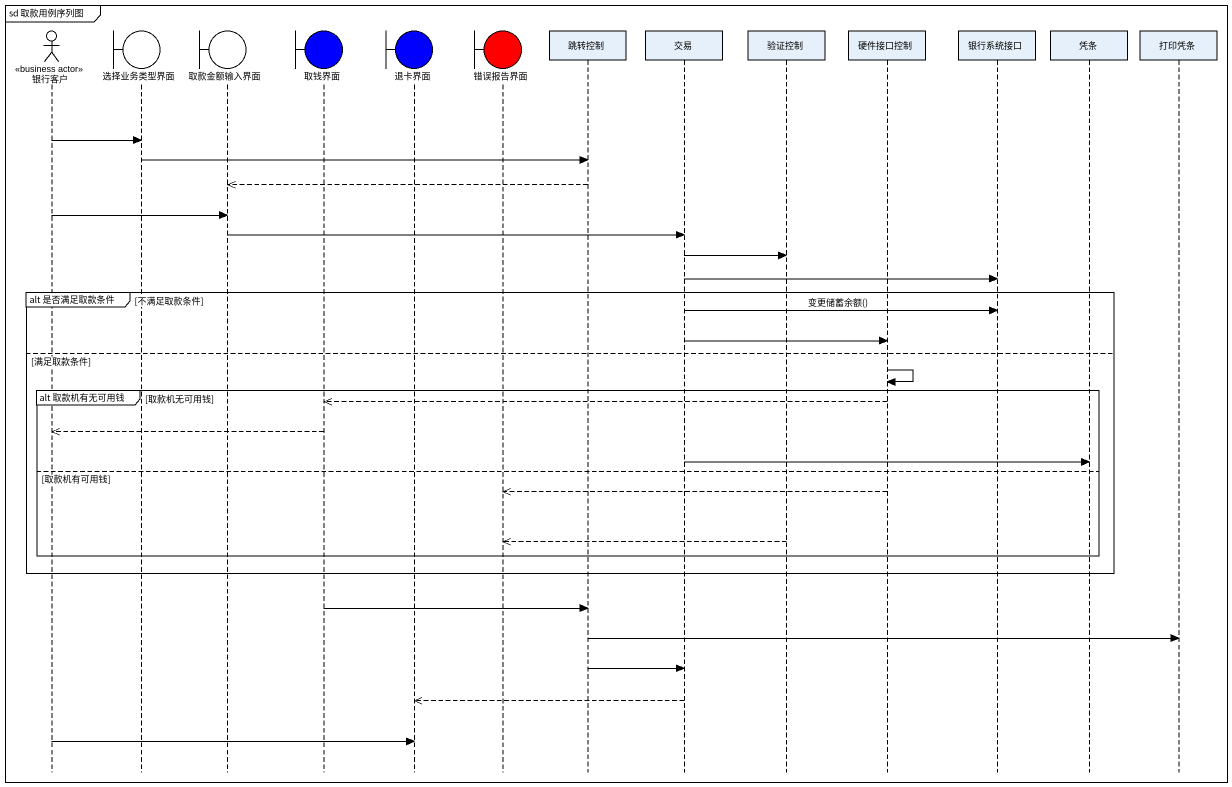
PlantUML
@startuml
mainframe sd 取款用例序列图
hide footbox
actor 银行客户 <<business actor>>
boundary 选择业务类型界面
boundary 取款金额输入界面
boundary 取钱界面 #0000FF
boundary 退卡界面 #0000FF
boundary 错误报告界面 #FF0000
participant 跳转控制
participant 交易
participant 验证控制
participant 硬件接口控制
participant 银行系统接口
participant 凭条
participant 打印凭条

银行客户 -> 选择业务类型界面
选择业务类型界面 -> 跳转控制
跳转控制 -->> 取款金额输入界面
银行客户 -> 取款金额输入界面
取款金额输入界面 -> 交易
交易 -> 验证控制
交易 -> 银行系统接口
group alt 是否满足取款条件 [不满足取款条件]
  交易 -> 银行系统接口 : 变更储蓄余额()
  交易 -> 硬件接口控制
else 满足取款条件
  硬件接口控制 -> 硬件接口控制
  group alt 取款机有无可用钱 [取款机无可用钱]
    硬件接口控制 -->> 取钱界面
    取钱界面 -->> 银行客户
    交易 -> 凭条
  else 取款机有可用钱
    硬件接口控制 -->> 错误报告界面
    验证控制 -->> 错误报告界面
  end
end
取钱界面 -> 跳转控制
跳转控制 -> 打印凭条
跳转控制 -> 交易
交易 -->> 退卡界面
银行客户 -> 退卡界面
@enduml
